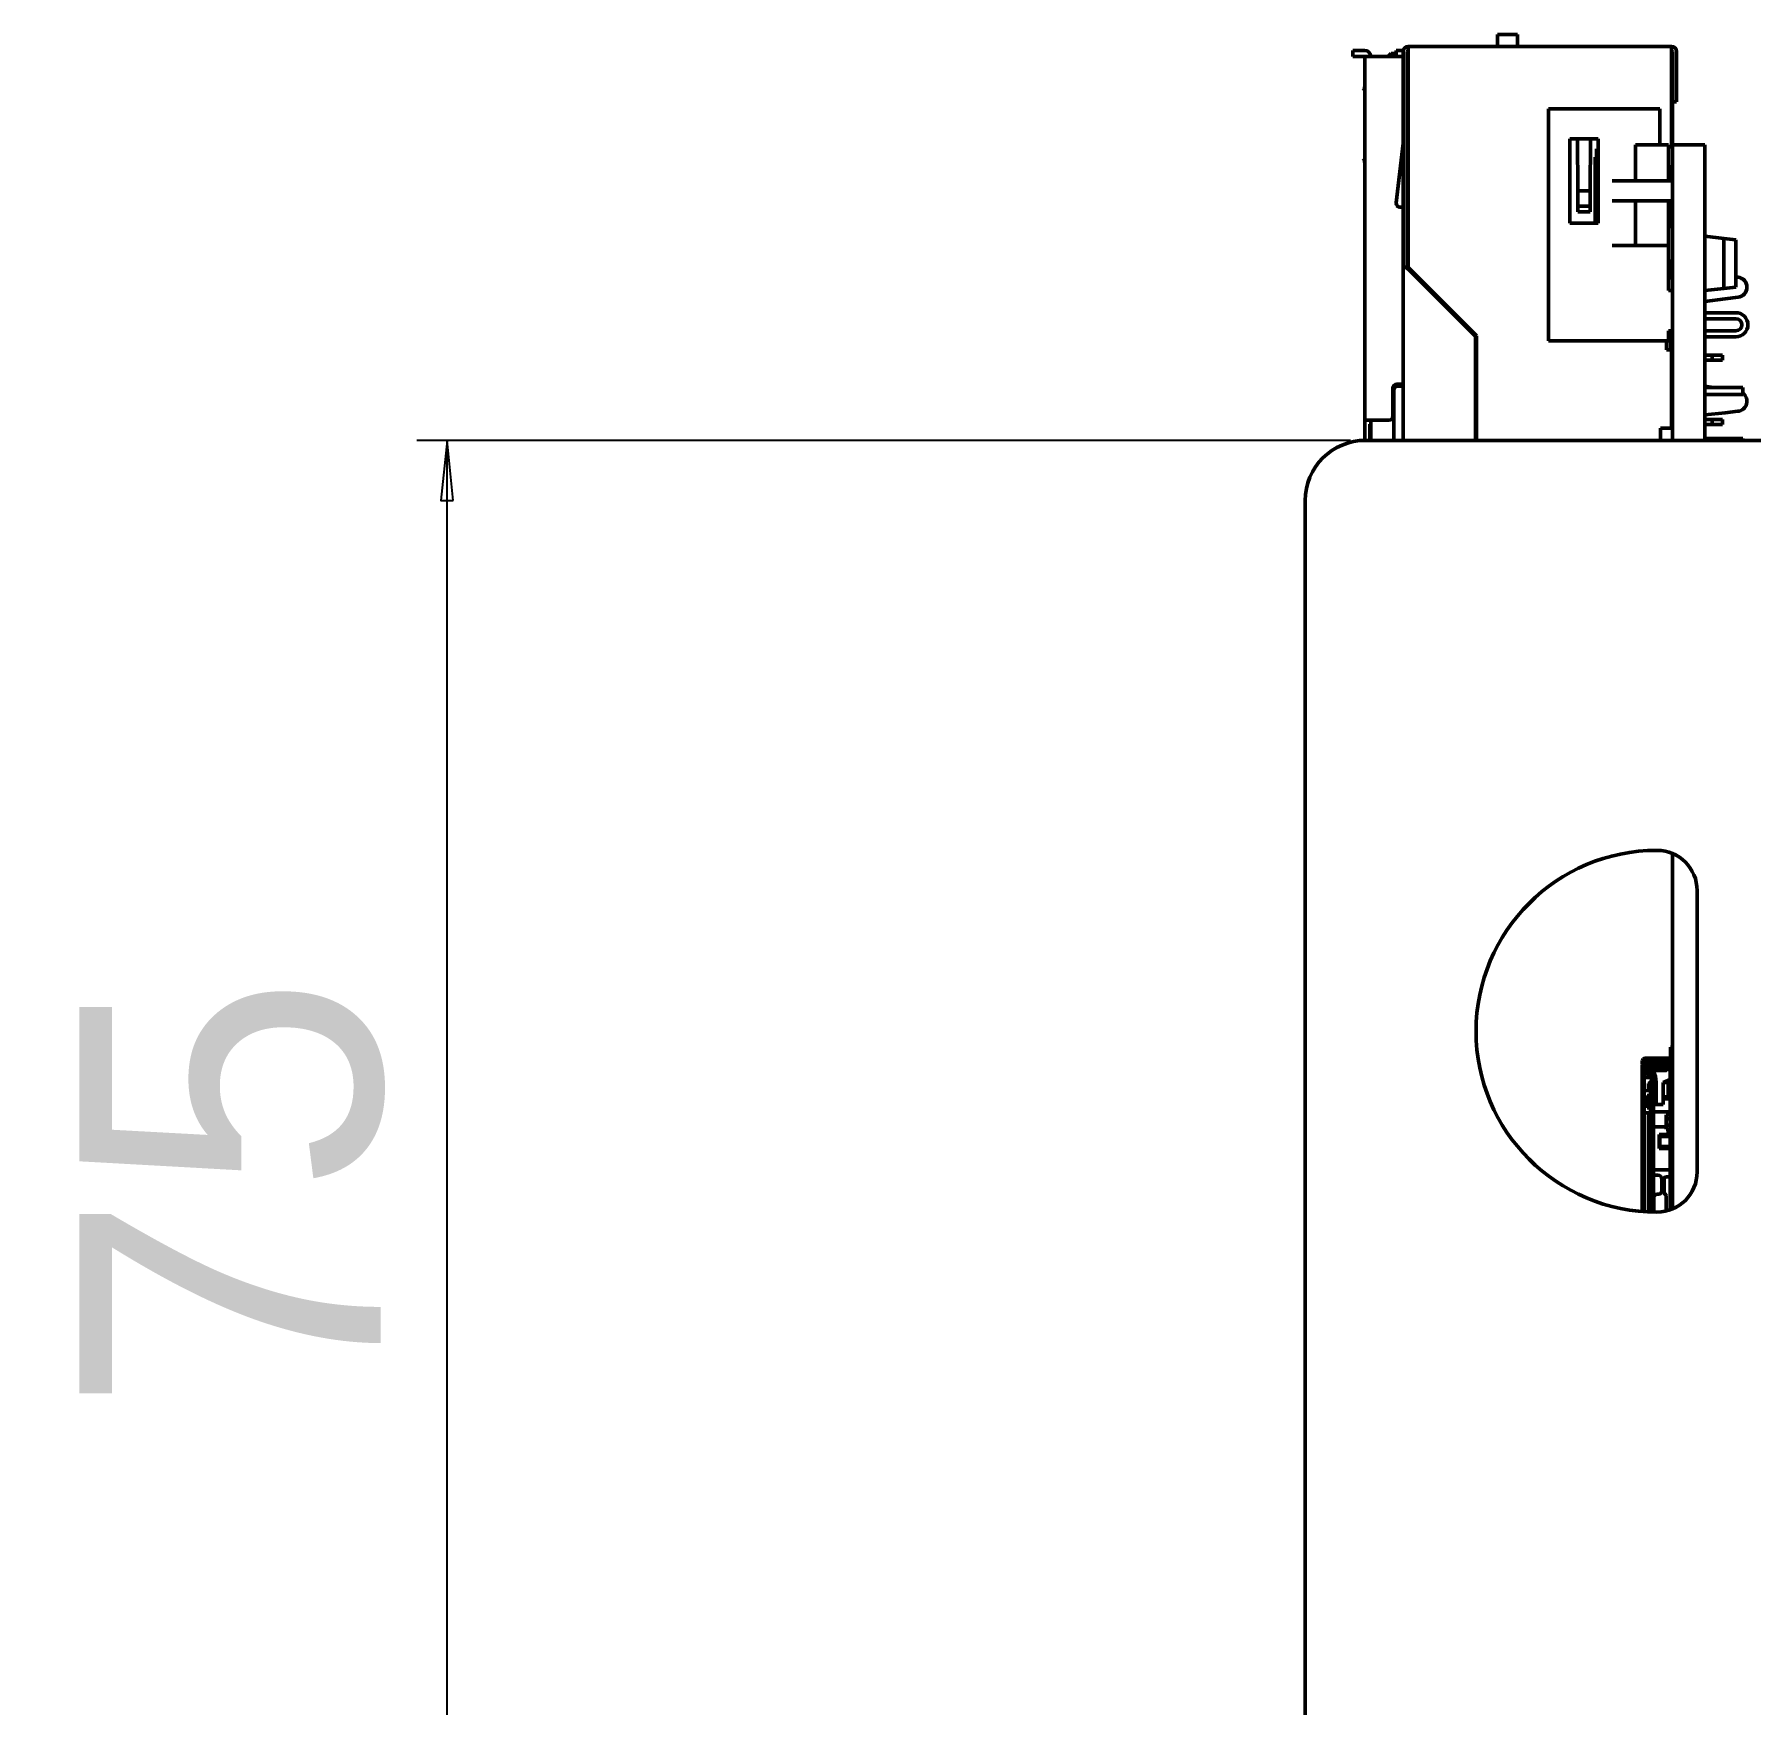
# Model space of a CAD drawing. Header units: millimetres. Extents: x 3100 to 5091, y 868 to 1900.
# Drawn here: x 3200.9 to 3286.3, y 1415 to 1498.1 of the extents above; entities that cross this region are included whole.
import ezdxf

# ---------------------------------------------------------------- set-up
doc = ezdxf.new("R2010")
doc.units = ezdxf.units.MM
doc.header["$LTSCALE"] = 1.8
doc.layers.add('외형선(ISO)', color=7, linetype='Continuous', lineweight=50)
doc.layers.add('치수(ISO)', color=7, linetype='Continuous', lineweight=25)
doc.styles.add('레이블 문자 (JIS)', font='')
doc.styles.get('레이블 문자 (JIS)').set_extended_font_data('Gulim')
doc.dimstyles.new('복사 대상기본값 (JIS)', dxfattribs={"dimscale": 1.5, "dimtxt": 3, "dimasz": 2, "dimexe": 1, "dimexo": 0.5, "dimgap": 0.8, "dimtad": 1, "dimdsep": 46, "dimtxsty": '레이블 문자 (JIS)', "dimblk": 'Filled-1', "dimcen": 0.09, "dimdle": 10, "dimclrd": 256, "dimclre": 256, "dimclrt": 256, "dimazin": 2, "dimtfac": 0.666667, "dimtmove": 0, "dimatfit": 3, "dimldrblk": 'OPEN', "dimfxl": 1, "dimtolj": 1, "dimtzin": 0, "dimlwd": -1, "dimlwe": -1, "dimarcsym": 0})

# ---------------------------------------------------------------- blocks, each defined once
blk = doc.blocks.new('Filled-1')
at = {"color": 0}
for p, q in [((0, 0), (-1, 0.1)), ((-1, 0.1), (-1, -0.1)), ((-1, 0), (0, 0)), ((-1, -0.1), (0, 0))]:
    blk.add_line(p, q, dxfattribs=at)
at = {"color": 0, "flags": 128}
blk.add_lwpolyline([(-1, -0.1), (0, 0), (-1, 0.1), (-1, -0.1)], dxfattribs=at)
at = {"color": 0}
blk.add_solid([(-1, -0.1), (0, 0), (-1, 0.1), (-1, -0.1)], dxfattribs=at)
blk = doc.blocks.new('*D691')
at = {"layer": 'Defpoints', "color": 0}
for p in [(3221.44, 1477.896), (3267.14, 1477.896), (3265.14, 1402.896)]:
    blk.add_point(p, dxfattribs=at)
at = {"layer": '치수(ISO)'}
for p, q in [((3266.39, 1477.896), (3219.94, 1477.896)), ((3221.44, 1405.896), (3221.44, 1474.896)), ((3264.39, 1402.896), (3219.94, 1402.896))]:
    blk.add_line(p, q, dxfattribs=at)
at = {"layer": '치수(ISO)', "linetype": 'ByBlock', "xscale": 3, "yscale": 3, "zscale": 3}
for p, rotation in [((3221.44, 1477.896), 90), ((3221.44, 1402.896), 270)]:
    blk.add_blockref('Filled-1', p, dxfattribs=dict(at, rotation=rotation))
at = {"layer": '치수(ISO)', "insert": (3210.75, 1440.396), "char_height": 15, "attachment_point": 5, "rotation": 90, "style": '레이블 문자 (JIS)'}
blk.add_mtext('\\A1;75', dxfattribs=at)
blk = doc.blocks.new('_Open')
at = {"color": 0, "linetype": 'ByBlock', "lineweight": -2}
for p, q in [((-1, 0.167), (0, 0)), ((-1, -0.167), (0, 0)), ((0, 0), (-1, 0))]:
    blk.add_line(p, q, dxfattribs=at)

msp = doc.modelspace()

# ---------------------------------------------------------------- linework, layer by layer
at = {"layer": '외형선(ISO)'}
for p, q in [((3273.706, 1498.096), (3273.706, 1497.972)), ((3273.706, 1498.096), (3274.706, 1498.096)), ((3273.706, 1497.559), (3273.706, 1497.972)), ((3274.706, 1498.096), (3274.706, 1497.972)), ((3274.706, 1497.559), (3274.706, 1497.972)), ((3266.506, 1496.996), (3266.506, 1497.296)), ((3266.706, 1497.296), (3266.506, 1497.296)), ((3266.706, 1496.996), (3266.506, 1496.996)), ((3266.706, 1497.296), (3267.096, 1497.296)), ((3266.706, 1496.996), (3267.096, 1496.996)), ((3267.406, 1496.996), (3267.096, 1496.996)), ((3267.506, 1496.986), (3267.506, 1496.996)), ((3268.666, 1496.996), (3267.506, 1496.996)), ((3268.266, 1496.996), (3268.316, 1497.046)), ((3268.416, 1497.146), (3268.316, 1497.046)), ((3268.416, 1497.146), (3268.666, 1497.146)), ((3268.866, 1497.296), (3268.666, 1497.296)), ((3268.666, 1496.996), (3268.666, 1497.296)), ((3268.866, 1496.996), (3268.666, 1496.996)), ((3268.866, 1497.296), (3269.021, 1497.296)), ((3268.866, 1496.996), (3269.016, 1496.996)), ((3269.016, 1497.246), (3269.016, 1486.517)), ((3269.216, 1497.246), (3269.216, 1486.517)), ((3269.216, 1486.517), (3269.216, 1497.246)), ((3282.366, 1497.496), (3269.266, 1497.496)), ((3269.266, 1497.496), (3269.266, 1497.246)), ((3269.266, 1497.246), (3269.266, 1486.496)), ((3273.706, 1497.496), (3273.706, 1497.559)), ((3274.706, 1497.496), (3274.706, 1497.559)), ((3282.366, 1497.246), (3282.366, 1497.496)), ((3282.366, 1492.496), (3282.366, 1497.246)), ((3282.416, 1494.746), (3282.416, 1497.246)), ((3282.416, 1497.246), (3282.416, 1492.596)), ((3282.616, 1494.746), (3282.616, 1497.246)), ((3267.106, 1496.986), (3267.106, 1478.896)), ((3267.106, 1496.986), (3267.506, 1496.986)), ((3267.006, 1495.396), (3267.106, 1495.329)), ((3267.006, 1495.396), (3267.106, 1495.396)), ((3282.416, 1494.746), (3282.616, 1494.746)), ((3277.236, 1494.396), (3276.236, 1494.396)), ((3276.236, 1482.846), (3276.236, 1494.396)), ((3277.236, 1494.396), (3279.42, 1494.396)), ((3280.373, 1494.396), (3279.42, 1494.396)), ((3280.373, 1494.396), (3280.482, 1494.396)), ((3280.482, 1494.396), (3280.621, 1494.396)), ((3280.621, 1494.396), (3281.462, 1494.396)), ((3281.786, 1494.396), (3281.462, 1494.396)), ((3281.786, 1494.396), (3281.786, 1492.596)), ((3277.311, 1492.896), (3277.689, 1492.896)), ((3277.311, 1488.696), (3277.311, 1492.896)), ((3278.333, 1492.896), (3277.689, 1492.896)), ((3277.705, 1490.304), (3277.689, 1492.896)), ((3278.318, 1490.304), (3278.333, 1492.896)), ((3278.333, 1492.896), (3278.711, 1492.896)), ((3278.711, 1492.896), (3278.711, 1488.696)), ((3267.106, 1491.867), (3267.006, 1491.803)), ((3269.016, 1492.657), (3268.667, 1489.72)), ((3278.566, 1491.986), (3278.634, 1491.986)), ((3278.566, 1488.696), (3278.566, 1491.986)), ((3278.711, 1492.396), (3278.634, 1492.396)), ((3278.634, 1488.696), (3278.634, 1492.396)), ((3280.566, 1492.596), (3282.216, 1492.596)), ((3280.566, 1492.596), (3280.566, 1490.806)), ((3282.216, 1490.806), (3282.216, 1492.596)), ((3282.216, 1492.496), (3282.416, 1492.496)), ((3282.416, 1477.896), (3282.416, 1492.596)), ((3284.016, 1492.596), (3282.416, 1492.596)), ((3284.016, 1492.596), (3284.016, 1477.896)), ((3267.106, 1491.803), (3267.006, 1491.803)), ((3282.216, 1491.496), (3282.416, 1491.496)), ((3282.366, 1490.806), (3282.366, 1491.496)), ((3277.705, 1490.304), (3277.709, 1489.548)), ((3278.318, 1490.304), (3277.705, 1490.304)), ((3278.318, 1490.304), (3278.313, 1489.548)), ((3282.416, 1490.806), (3279.42, 1490.806)), ((3268.865, 1489.496), (3269.016, 1489.496)), ((3277.711, 1489.257), (3277.709, 1489.548)), ((3278.313, 1489.548), (3277.709, 1489.548)), ((3278.311, 1489.257), (3278.313, 1489.548)), ((3279.42, 1489.806), (3282.416, 1489.806)), ((3280.566, 1489.806), (3280.566, 1487.596)), ((3282.216, 1487.596), (3282.216, 1489.806)), ((3282.366, 1488.446), (3282.366, 1489.806)), ((3278.711, 1488.696), (3277.311, 1488.696)), ((3278.311, 1489.257), (3277.711, 1489.257)), ((3279.42, 1487.596), (3282.216, 1487.596)), ((3282.216, 1487.596), (3282.216, 1485.346)), ((3282.416, 1488.446), (3282.366, 1488.446)), ((3284.016, 1488.048), (3284.966, 1487.94)), ((3284.966, 1487.94), (3285.566, 1487.871)), ((3284.966, 1487.94), (3284.966, 1485.453)), ((3285.566, 1487.871), (3285.566, 1485.521)), ((3282.216, 1486.896), (3282.266, 1486.896)), ((3282.266, 1486.896), (3282.266, 1485.896)), ((3269.089, 1486.517), (3269.016, 1486.517)), ((3269.016, 1477.896), (3269.016, 1486.517)), ((3269.231, 1486.517), (3269.089, 1486.517)), ((3269.266, 1486.496), (3272.666, 1483.096)), ((3272.616, 1483.076), (3269.266, 1486.426)), ((3282.216, 1485.896), (3282.266, 1485.896)), ((3285.566, 1486.027), (3285.681, 1486.012)), ((3282.416, 1485.346), (3282.216, 1485.346)), ((3284.016, 1485.345), (3284.966, 1485.453)), ((3284.966, 1485.453), (3285.566, 1485.521)), ((3285.034, 1484.936), (3284.016, 1484.803)), ((3284.016, 1484.246), (3285.566, 1484.246)), ((3285.681, 1485.021), (3285.034, 1484.936)), ((3282.216, 1483.346), (3282.216, 1482.846)), ((3282.216, 1483.346), (3282.416, 1483.346)), ((3282.316, 1483.346), (3282.316, 1482.396)), ((3284.016, 1483.946), (3285.566, 1483.946)), ((3285.566, 1483.346), (3284.016, 1483.346)), ((3272.616, 1477.896), (3272.616, 1483.076)), ((3272.666, 1483.096), (3272.666, 1477.896)), ((3277.236, 1482.846), (3276.236, 1482.846)), ((3277.236, 1482.846), (3282.216, 1482.846)), ((3282.116, 1482.396), (3282.116, 1482.846)), ((3282.366, 1478.496), (3282.366, 1483.046)), ((3282.416, 1483.046), (3282.366, 1483.046)), ((3285.566, 1483.046), (3284.016, 1483.046)), ((3282.316, 1482.396), (3282.116, 1482.396)), ((3282.416, 1481.646), (3282.366, 1481.646)), ((3284.387, 1482.137), (3284.016, 1482.137)), ((3284.387, 1481.887), (3284.016, 1481.887)), ((3284.906, 1482.137), (3284.387, 1482.137)), ((3284.387, 1482.137), (3284.387, 1481.887)), ((3284.906, 1481.887), (3284.387, 1481.887)), ((3284.906, 1482.137), (3284.906, 1481.887)), ((3268.506, 1479.096), (3268.506, 1480.496)), ((3268.556, 1480.396), (3268.556, 1477.896)), ((3268.706, 1480.696), (3269.016, 1480.696)), ((3269.016, 1480.596), (3268.756, 1480.596)), ((3284.016, 1480.585), (3284.433, 1480.521)), ((3285.916, 1480.521), (3284.016, 1480.521)), ((3285.916, 1480.171), (3284.016, 1480.171)), ((3285.916, 1480.521), (3285.916, 1480.171)), ((3285.034, 1479.269), (3284.016, 1479.157)), ((3285.671, 1479.339), (3285.034, 1479.269)), ((3267.106, 1478.896), (3267.106, 1478.696)), ((3267.106, 1478.896), (3267.506, 1478.896)), ((3267.106, 1477.906), (3267.106, 1478.696)), ((3267.356, 1477.896), (3267.356, 1478.696)), ((3267.406, 1478.896), (3267.406, 1477.896)), ((3267.506, 1478.896), (3268.306, 1478.896)), ((3281.816, 1477.896), (3281.816, 1478.496)), ((3281.816, 1478.496), (3282.366, 1478.496)), ((3284.387, 1478.937), (3284.016, 1478.937)), ((3284.387, 1478.687), (3284.016, 1478.687)), ((3284.906, 1478.937), (3284.387, 1478.937)), ((3284.387, 1478.937), (3284.387, 1478.687)), ((3284.906, 1478.687), (3284.387, 1478.687)), ((3284.906, 1478.937), (3284.906, 1478.687)), ((3287.74, 1477.896), (3267.14, 1477.896)), ((3285.916, 1477.981), (3284.016, 1477.981)), ((3285.916, 1477.981), (3285.916, 1477.896)), ((3264.14, 1474.896), (3264.14, 1406.996)), ((3282.416, 1457.34), (3282.416, 1456.596)), ((3282.416, 1439.653), (3282.416, 1456.596)), ((3283.64, 1455.496), (3283.64, 1441.496)), ((3282.316, 1447.704), (3282.316, 1447.554)), ((3282.416, 1447.704), (3282.316, 1447.704)), ((3282.316, 1447.704), (3282.316, 1447.704)), ((3282.416, 1447.704), (3282.316, 1447.704)), ((3282.316, 1447.704), (3282.316, 1447.604)), ((3282.316, 1447.704), (3282.316, 1447.704)), ((3282.316, 1447.213), (3282.316, 1447.604)), ((3282.316, 1447.554), (3282.316, 1447.041)), ((3280.906, 1447.041), (3280.906, 1446.899)), ((3280.906, 1447.041), (3281.006, 1447.041)), ((3280.906, 1446.791), (3280.906, 1446.841)), ((3280.906, 1446.641), (3280.906, 1446.791)), ((3280.906, 1446.583), (3280.906, 1446.641)), ((3280.906, 1446.641), (3281.006, 1446.641)), ((3280.96, 1447.119), (3281.007, 1447.063)), ((3281.092, 1447.147), (3281.006, 1447.061)), ((3281.006, 1447.011), (3281.092, 1447.097)), ((3281.006, 1447.061), (3281.006, 1447.041)), ((3281.006, 1447.041), (3281.006, 1447.011)), ((3281.006, 1447.011), (3281.006, 1446.983)), ((3281.006, 1446.791), (3281.006, 1446.841)), ((3281.006, 1446.791), (3281.006, 1446.741)), ((3281.031, 1446.766), (3281.006, 1446.741)), ((3281.006, 1446.741), (3281.006, 1446.641)), ((3281.006, 1446.583), (3281.006, 1446.641)), ((3281.031, 1446.841), (3281.031, 1446.541)), ((3281.056, 1447.154), (3281.099, 1447.154)), ((3281.121, 1446.991), (3281.056, 1446.991)), ((3281.106, 1447.161), (3281.092, 1447.147)), ((3281.092, 1447.147), (3281.106, 1447.111)), ((3281.106, 1447.111), (3281.092, 1447.097)), ((3282.296, 1447.161), (3281.106, 1447.161)), ((3281.106, 1447.111), (3282.296, 1447.111)), ((3281.106, 1447.061), (3281.106, 1446.991)), ((3281.151, 1446.841), (3281.151, 1446.541)), ((3281.326, 1446.866), (3281.158, 1446.866)), ((3282.196, 1447.011), (3281.201, 1447.011)), ((3282.196, 1446.891), (3281.201, 1446.891)), ((3281.301, 1446.841), (3281.201, 1446.741)), ((3281.201, 1446.741), (3281.201, 1446.191)), ((3281.326, 1446.866), (3281.301, 1446.841)), ((3281.301, 1446.841), (3281.301, 1446.191)), ((3281.326, 1446.866), (3282.171, 1446.866)), ((3281.366, 1446.741), (3281.437, 1446.67)), ((3282.296, 1446.741), (3281.366, 1446.741)), ((3281.366, 1446.191), (3281.366, 1446.741)), ((3281.466, 1446.641), (3282.296, 1446.656)), ((3281.466, 1446.65), (3281.466, 1446.091)), ((3281.47, 1446.866), (3281.5, 1446.891)), ((3281.496, 1446.642), (3281.496, 1446.549)), ((3281.648, 1447.011), (3281.716, 1447.066)), ((3281.716, 1447.066), (3281.916, 1447.066)), ((3281.916, 1447.066), (3281.916, 1447.011)), ((3281.916, 1446.891), (3281.916, 1446.866)), ((3282.109, 1446.549), (3282.17, 1446.654)), ((3282.115, 1447.111), (3282.218, 1447.113)), ((3282.163, 1446.641), (3282.296, 1446.641)), ((3282.171, 1446.866), (3282.296, 1446.741)), ((3282.246, 1447.011), (3282.196, 1447.011)), ((3282.196, 1447.011), (3282.196, 1446.891)), ((3282.246, 1446.891), (3282.196, 1446.891)), ((3282.296, 1447.111), (3282.285, 1447.125)), ((3282.316, 1447.131), (3282.293, 1447.15)), ((3282.296, 1447.161), (3282.296, 1447.153)), ((3282.296, 1447.061), (3282.296, 1447.111)), ((3282.316, 1447.085), (3282.296, 1447.111)), ((3282.296, 1447.061), (3282.296, 1447.004)), ((3282.308, 1447.035), (3282.296, 1447.058)), ((3282.296, 1446.741), (3282.296, 1446.841)), ((3282.296, 1446.311), (3282.296, 1446.741)), ((3282.416, 1446.841), (3282.416, 1446.311)), ((3280.906, 1446.583), (3280.906, 1446.441)), ((3280.906, 1446.286), (3280.906, 1446.441)), ((3280.906, 1446.286), (3280.906, 1445.803)), ((3280.906, 1445.746), (3280.906, 1445.803)), ((3281.006, 1446.583), (3281.006, 1446.441)), ((3281.006, 1446.286), (3281.006, 1446.441)), ((3281.006, 1446.286), (3281.006, 1446.191)), ((3281.366, 1446.191), (3281.006, 1446.191)), ((3281.006, 1446.191), (3281.006, 1445.741)), ((3281.031, 1446.391), (3281.031, 1446.541)), ((3281.031, 1446.391), (3281.101, 1446.391)), ((3281.151, 1446.441), (3281.101, 1446.391)), ((3281.151, 1446.541), (3281.151, 1446.441)), ((3281.216, 1445.901), (3281.366, 1446.007)), ((3281.364, 1445.901), (3281.216, 1445.901)), ((3281.216, 1445.741), (3281.216, 1445.901)), ((3281.316, 1445.851), (3281.316, 1445.568)), ((3281.366, 1446.191), (3281.466, 1446.091)), ((3281.366, 1446.007), (3281.366, 1446.191)), ((3281.366, 1446.007), (3281.466, 1446.007)), ((3281.366, 1445.901), (3281.466, 1445.901)), ((3281.466, 1446.091), (3281.466, 1446.007)), ((3281.466, 1446.007), (3281.466, 1445.901)), ((3281.466, 1445.901), (3281.466, 1439.498)), ((3281.496, 1446.549), (3281.496, 1446.549)), ((3281.496, 1446.549), (3282.109, 1446.549)), ((3281.598, 1445.941), (3281.598, 1444.846)), ((3282.296, 1446.096), (3281.946, 1445.946)), ((3281.946, 1445.946), (3281.946, 1445.941)), ((3281.946, 1445.941), (3282.246, 1445.941)), ((3281.946, 1444.846), (3281.946, 1445.941)), ((3282.196, 1445.891), (3282.196, 1445.241)), ((3282.246, 1445.941), (3282.296, 1445.941)), ((3282.296, 1446.099), (3282.296, 1446.311)), ((3282.296, 1446.099), (3282.296, 1445.934)), ((3282.296, 1445.722), (3282.296, 1445.934)), ((3280.906, 1445.451), (3280.906, 1445.746)), ((3280.906, 1444.755), (3280.906, 1445.451)), ((3280.906, 1445.451), (3281.006, 1445.451)), ((3281.006, 1445.541), (3281.006, 1445.741)), ((3281.006, 1445.541), (3281.006, 1445.441)), ((3281.316, 1445.541), (3281.006, 1445.541)), ((3281.006, 1445.441), (3281.006, 1444.541)), ((3281.156, 1445.291), (3281.256, 1445.291)), ((3281.156, 1444.691), (3281.156, 1445.291)), ((3281.256, 1445.291), (3281.256, 1444.691)), ((3281.256, 1445.241), (3281.316, 1445.241)), ((3281.316, 1445.568), (3281.316, 1445.541)), ((3281.316, 1445.541), (3281.316, 1445.441)), ((3281.316, 1445.241), (3281.316, 1445.441)), ((3281.316, 1445.241), (3281.316, 1444.741)), ((3281.946, 1445.241), (3282.196, 1445.241)), ((3281.946, 1445.141), (3282.296, 1445.141)), ((3282.196, 1445.241), (3282.296, 1445.141)), ((3282.296, 1445.722), (3282.296, 1442.607)), ((3280.906, 1444.499), (3280.906, 1444.755)), ((3281.006, 1444.755), (3280.906, 1444.755)), ((3280.906, 1443.994), (3280.906, 1444.499)), ((3281.006, 1444.541), (3281.006, 1444.441)), ((3281.006, 1444.241), (3281.006, 1444.441)), ((3281.316, 1444.441), (3281.006, 1444.441)), ((3281.006, 1444.241), (3281.006, 1439.519)), ((3281.256, 1444.691), (3281.156, 1444.691)), ((3281.216, 1439.506), (3281.216, 1444.241)), ((3281.316, 1444.741), (3281.256, 1444.741)), ((3281.316, 1444.741), (3281.316, 1444.541)), ((3281.316, 1444.541), (3281.316, 1444.441)), ((3281.316, 1444.415), (3281.316, 1444.441)), ((3281.316, 1444.415), (3281.316, 1439.502)), ((3282.296, 1444.491), (3281.466, 1444.491)), ((3281.516, 1444.846), (3281.598, 1444.846)), ((3281.598, 1444.846), (3281.946, 1444.846)), ((3282.096, 1444.329), (3282.274, 1444.329)), ((3282.096, 1444.329), (3282.096, 1443.741)), ((3282.096, 1444.15), (3282.22, 1444.139)), ((3282.296, 1444.491), (3282.274, 1444.329)), ((3282.274, 1444.329), (3282.296, 1444.329)), ((3280.906, 1443.994), (3280.906, 1443.64)), ((3280.906, 1439.526), (3280.906, 1443.64)), ((3282.096, 1443.741), (3281.466, 1443.741)), ((3281.746, 1443.366), (3282.196, 1443.366)), ((3281.746, 1443.366), (3281.746, 1442.666)), ((3281.746, 1443.279), (3281.916, 1443.279)), ((3281.776, 1443.266), (3281.946, 1443.266)), ((3281.776, 1443.266), (3281.776, 1442.766)), ((3281.916, 1443.366), (3281.916, 1443.266)), ((3282.246, 1443.266), (3281.946, 1443.266)), ((3281.996, 1443.266), (3281.996, 1443.366)), ((3282.22, 1443.819), (3282.096, 1443.808)), ((3282.096, 1443.741), (3282.096, 1443.629)), ((3282.196, 1443.629), (3282.096, 1443.629)), ((3282.296, 1443.629), (3282.196, 1443.629)), ((3282.196, 1443.629), (3282.196, 1443.366)), ((3282.196, 1443.366), (3282.296, 1443.366)), ((3282.246, 1443.266), (3282.296, 1443.266)), ((3282.296, 1442.666), (3281.746, 1442.666)), ((3281.776, 1442.766), (3281.946, 1442.766)), ((3281.916, 1442.766), (3281.916, 1442.666)), ((3281.946, 1442.766), (3282.246, 1442.766)), ((3281.996, 1442.666), (3281.996, 1442.766)), ((3282.246, 1442.766), (3282.296, 1442.766)), ((3282.296, 1440.034), (3282.296, 1442.607)), ((3282.296, 1442.607), (3282.416, 1442.607)), ((3282.296, 1441.596), (3281.466, 1441.596)), ((3281.466, 1441.341), (3281.686, 1441.341)), ((3281.886, 1441.141), (3281.886, 1440.541)), ((3281.996, 1441.149), (3281.996, 1440.472)), ((3282.246, 1441.249), (3282.096, 1441.249)), ((3282.246, 1441.249), (3282.296, 1441.249)), ((3281.486, 1440.241), (3281.486, 1439.498)), ((3281.736, 1440.391), (3281.636, 1440.391)), ((3282.096, 1440.299), (3282.096, 1439.549)), ((3282.296, 1440.034), (3282.296, 1439.607)), ((3282.416, 1440.034), (3282.296, 1440.034))]:
    msp.add_line(p, q, dxfattribs=at)
for centre, radius, start, end in [((3267.096, 1496.986), 0.31, 1.84857, 90), ((3267.096, 1496.986), 0.01, 0, 90), ((3267.096, 1496.986), 0.31, 0, 1.84857), ((3269.266, 1497.246), 0.25, 90, 180), ((3269.266, 1497.246), 0.05, 90, 180), ((3269.266, 1497.246), 0.05, 90, 180), ((3282.366, 1497.246), 0.25, 0, 90), ((3282.366, 1497.246), 0.05, 0, 90), ((3282.366, 1497.246), 0.05, 0, 90), ((3268.865, 1489.696), 0.2, 173.21648, 270), ((3285.616, 1485.516), 0.5, 277.45211, 82.54789), ((3285.566, 1483.646), 0.6, 270, 90), ((3285.566, 1483.646), 0.3, 270, 90), ((3268.706, 1480.496), 0.2, 90, 180), ((3268.756, 1480.396), 0.2, 90, 180), ((3285.616, 1479.836), 0.5, 276.27854, 53.1301), ((3268.306, 1479.096), 0.2, 270, 0), ((3267.14, 1474.896), 3, 90, 180), ((3267.416, 1477.906), 0.31, 180, 181.88378), ((3281.64, 1448.496), 9, 90, 270), ((3281.64, 1455.496), 2, 0, 90), ((3281.056, 1446.841), 0.15, 90, 180), ((3281.056, 1447.004), 0.15, 90, 129.86619), ((3281.056, 1446.841), 0.05, 111.75815, 180), ((3281.201, 1446.841), 0.17, 90, 180), ((3281.056, 1447.061), 0.05, 0, 45), ((3281.201, 1446.841), 0.05, 90, 180), ((3281.516, 1446.591), 0.05, 113.57818, 180), ((3282.216, 1447.213), 0.1, 271, 320.49897), ((3282.246, 1446.841), 0.17, 0, 90), ((3282.246, 1446.841), 0.05, 0, 90), ((3282.266, 1447.204), 0.05, 301.78833, 333.83875), ((3282.216, 1447.213), 0.1, 320.49897, 0), ((3282.246, 1446.641), 0.05, 0, 16.79865), ((3282.266, 1447.041), 0.05, 310.14046, 0), ((3282.266, 1447.041), 0.15, 319.96663, 0), ((3281.366, 1445.851), 0.05, 92.94463, 180), ((3282.246, 1445.891), 0.05, 90, 180), ((3281.416, 1445.741), 0.2, 180, 240), ((3281.416, 1444.241), 0.2, 120, 180), ((3281.516, 1444.796), 0.05, 154.0577, 180), ((3281.516, 1444.796), 0.05, 90, 154.0577), ((3281.64, 1441.496), 2, 270, 0), ((3281.686, 1441.141), 0.2, 0, 90), ((3282.096, 1441.149), 0.1, 90, 180), ((3281.636, 1440.241), 0.15, 90, 180), ((3281.736, 1440.541), 0.15, 270, 0), ((3282.096, 1440.472), 0.1, 180, 240), ((3281.996, 1440.299), 0.1, 0, 60)]:
    msp.add_arc(centre, radius, start, end, dxfattribs=at)
for centre, major_axis, ratio, start_param, end_param in [((3281.501, 1446.733), (-0.0711, 0.0593), 0.961918, 1.476723, 1.856839), ((3281.257, 1445.941), (0, 0.7), 0.486486, 4.712389, 5.602815), ((3282.109, 1446.769), (0, -0.22), 0.025959, 6.283041, 6.344028)]:
    msp.add_ellipse(centre, major_axis=major_axis, ratio=ratio, start_param=start_param, end_param=end_param, dxfattribs=at)
for points in [[(3269.089, 1486.517), (3269.136, 1486.486), (3269.2, 1486.456), (3269.266, 1486.426)], [(3280.911, 1447.041), (3280.92, 1447.076), (3280.94, 1447.103), (3280.96, 1447.119)], [(3282.296, 1447.03), (3282.3, 1447.032), (3282.304, 1447.033), (3282.308, 1447.035)], [(3282.316, 1447.04), (3282.313, 1447.038), (3282.311, 1447.037), (3282.308, 1447.035)], [(3281.364, 1445.901), (3281.364, 1445.901), (3281.365, 1445.901), (3281.366, 1445.901)], [(3282.22, 1444.139), (3282.246, 1444.138), (3282.272, 1444.136), (3282.296, 1444.134)], [(3282.296, 1443.824), (3282.272, 1443.822), (3282.246, 1443.82), (3282.22, 1443.819)]]:
    msp.add_open_spline(points, degree=3, dxfattribs=at)
for points, knots in [([(3269.231, 1486.517), (3269.235, 1486.502), (3269.241, 1486.487), (3269.253, 1486.456), (3269.26, 1486.441), (3269.266, 1486.426)], [-0.009949057, -0.009949057, -0.009949057, -0.009949057, -0.004974529, -0.004974529, 0, 0, 0, 0]), ([(3281.466, 1446.524), (3281.466, 1446.58), (3281.471, 1446.609), (3281.483, 1446.629), (3281.487, 1446.632), (3281.49, 1446.634)], [-0.17706928, -0.17706928, -0.17706928, -0.17706928, -0.14677409, -0.14677409, -0.13688763, -0.13688763, -0.13688763, -0.13688763]), ([(3282.285, 1447.125), (3282.284, 1447.121), (3282.282, 1447.117), (3282.279, 1447.113), (3282.279, 1447.112), (3282.278, 1447.111)], [-0.002789201, -0.002789201, -0.002789201, -0.002789201, -0.001403794, -0.001403794, -0.001111217, -0.001111217, -0.001111217, -0.001111217]), ([(3282.293, 1447.15), (3282.292, 1447.145), (3282.291, 1447.141), (3282.289, 1447.133), (3282.287, 1447.129), (3282.285, 1447.125)], [-0.002871519, -0.002871519, -0.002871519, -0.002871519, -0.001446506, -0.001446506, 0, 0, 0, 0]), ([(3281.466, 1446.503), (3281.466, 1446.498), (3281.467, 1446.492), (3281.471, 1446.487), (3281.471, 1446.486), (3281.471, 1446.486)], [-0.008656314, -0.008656314, -0.008656314, -0.008656314, -0.006207164, -0.006207164, -0.005960996, -0.005960996, -0.005960996, -0.005960996])]:
    msp.add_open_spline(points, degree=3, knots=knots, dxfattribs=at)

# ---------------------------------------------------------------- dimensions: what is measured, and where the dimension line sits
at = {"layer": '치수(ISO)'}
dim = msp.add_linear_dim(base=(3221.44, 1477.896), p1=(3265.14, 1402.896), p2=(3267.14, 1477.896), angle=90, dimstyle='복사 대상기본값 (JIS)', override={"dimtxt": 10, "dimgap": 2, "dimtxsty": '레이블 문자 (JIS)', "dimtofl": 0, "dimatfit": 1, "dimldrblk": 'Open'}, dxfattribs=at)
dim.commit()
dim.dimension.update_dxf_attribs({"geometry": '*D691', "text_midpoint": (3221.44, 1440.396), "dimtype": 160})

doc.saveas('drawing.dxf')
